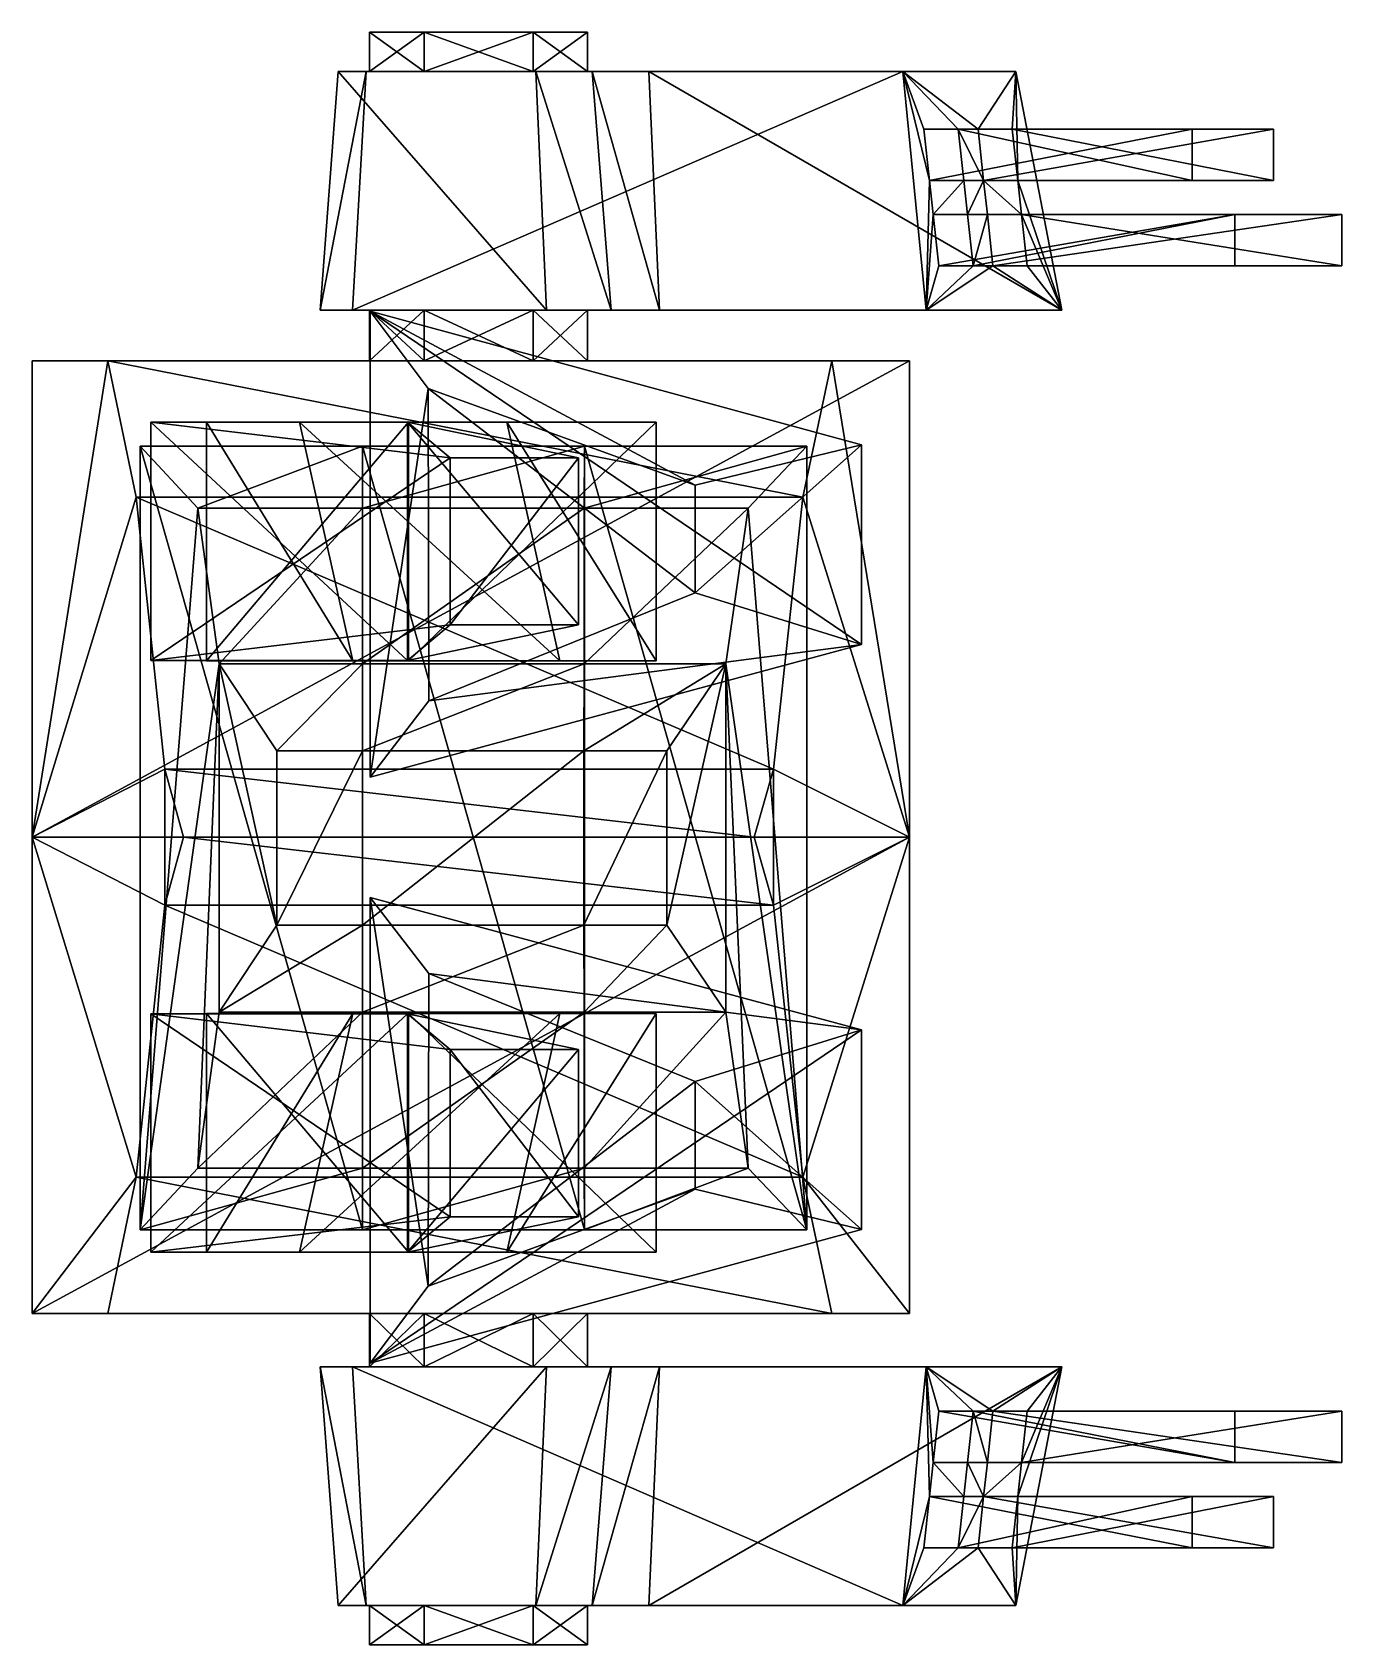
# Model space of a CAD drawing. Extents: x -37 to 55, y -67 to 47.
import ezdxf

# ---------------------------------------------------------------- set-up
doc = ezdxf.new("R2010")
doc.units = 0
doc.layers.add('LOWER_BODY', color=1, linetype='CONTINUOUS')
doc.layers.add('UPPERBODY', color=3, linetype='CONTINUOUS')

msp = doc.modelspace()

# ---------------------------------------------------------------- meshes
at = {"layer": 'LOWER_BODY'}
mesh = msp.add_polyface(dxfattribs=at)
corners = [(17.487438, -37.828526, -4.396046), (17.487444, 17.651478, -4.396044), (13.312342, 13.271477, -19.841713), (11.746683, 2.248479, -25.633841), (7.571589, -3.920022, -41.079491), (7.571589, -16.257023, -41.079491), (11.746684, -22.425529, -25.633839), (13.312343, -33.448521, -19.841707), (1.744541, -37.828526, -4.39397), (1.744547, 17.65148, -4.39397), (1.718332, 13.271475, -20.393951), (1.70849, 2.248474, -26.393946), (1.682276, -3.920022, -42.393913), (1.682281, -16.257025, -42.393913), (1.708491, -22.425529, -26.393944), (1.718318, -33.448524, -20.393946), (-13.982926, -37.828529, -4.39397), (-13.98292, 17.651478, -4.39397), (-13.982924, 13.271477, -20.39397), (-13.98293, 2.248477, -26.393976), (-13.982935, -3.920024, -42.393967), (-13.982938, -16.257027, -42.393963), (-13.98293, -22.425524, -26.393974), (-13.98293, -33.448524, -20.393969), (-29.725525, -37.828529, -4.39594), (-29.725519, 17.651478, -4.39594), (-25.655188, 13.271475, -19.869545), (-24.128817, 2.248476, -25.672152), (-20.058487, -3.920024, -41.145744), (-20.058493, -16.257027, -41.145741), (-24.12882, -22.425524, -25.67215), (-25.655193, -33.448524, -19.869541), (-18.435688, 19.349867, -31.121769), (-3.773821, 19.349867, -20.185675), (6.820138, 19.349867, -26.424538), (-10.733597, 19.349861, -68.682976), (-25.019522, 19.349854, -62.104603), (-14.668742, 2.460114, -37.646305), (-0.006874, 2.460116, -26.710207), (6.820139, 2.460116, -26.424538), (-10.733597, 2.460112, -68.682976), (-25.019522, 2.460112, -62.104603), (-10.796187, 19.359478, -68.93972), (1.314218, 16.83963, -101.03968), (-7.768584, 16.83963, -101.03968), (-28.961777, 19.359478, -64.659721), (-10.796187, 2.469704, -68.93972), (1.314218, 5.016805, -101.03968), (-7.768584, 5.016805, -101.03968), (-28.961777, 2.469723, -64.659721), (9.58001, 7.269086, -101.17765), (9.58001, 14.904175, -101.17765), (-9.342319, 21.747887, -101.17765), (-9.286853, -0.365998, -101.177658), (21.34708, 3.622705, -109.725044), (21.34708, 17.759186, -109.725044), (-13.44495, 27.203981, -109.725052), (-13.44495, -5.766685, -109.725052), (-18.435686, -39.401291, -31.121771), (-3.773817, -39.401291, -20.185677), (6.820141, -39.401291, -26.424541), (-10.733595, -39.401283, -68.682983), (-25.01952, -39.401283, -62.104607), (-14.66874, -22.511539, -37.646305), (-0.006873, -22.511539, -26.710213), (6.820141, -22.511541, -26.424541), (-10.733595, -22.511536, -68.682983), (-25.01952, -22.511536, -62.104607), (-10.796187, -39.4109, -68.93972), (1.314218, -36.891052, -101.03968), (-7.768584, -36.891052, -101.03968), (-28.961777, -39.4109, -64.659721), (-10.796187, -22.521128, -68.93972), (1.314218, -25.068228, -101.03968), (-7.768584, -25.068228, -101.03968), (-28.961777, -22.521145, -64.659721), (9.58001, -27.320509, -101.17765), (9.58001, -34.955597, -101.17765), (-9.342319, -41.799309, -101.17765), (-9.286853, -19.685425, -101.177658), (21.34708, -23.674128, -109.725044), (21.34708, -37.810608, -109.725044), (-13.44495, -47.255402, -109.725052), (-13.44495, -14.284737, -109.725052)]
mesh.append_faces([[corners[k] for k in face] for face in [(0, 9, 8), (1, 10, 9), (2, 11, 10), (3, 12, 11), (4, 13, 12), (5, 14, 13), (6, 15, 14), (7, 8, 15), (8, 17, 16), (9, 18, 17), (10, 19, 18), (11, 20, 19), (12, 21, 20), (13, 22, 21), (14, 23, 22), (15, 16, 23), (16, 25, 24), (17, 26, 25), (18, 27, 26), (19, 28, 27), (20, 29, 28), (21, 30, 29), (22, 31, 30), (23, 24, 31), (29, 27, 28), (34, 32, 33), (44, 42, 43), (54, 56, 55), (58, 64, 63), (59, 65, 64), (60, 66, 65), (61, 67, 66), (62, 63, 67), (65, 63, 64), (68, 73, 72), (69, 74, 73), (70, 75, 74), (71, 72, 75), (74, 72, 73), (76, 78, 77), (76, 81, 80), (77, 82, 81), (78, 83, 82), (79, 80, 83)]], dxfattribs={"vtx0": -1})
mesh.append_faces([[corners[k] for k in face] for face in [(3, 0, 7), (3, 7, 6), (3, 6, 5), (24, 26, 27), (34, 36, 32), (65, 67, 63)]], dxfattribs={"vtx0": -1, "vtx2": -1})
mesh.append_faces([[corners[k] for k in face] for face in [(4, 3, 5), (37, 38, 32), (38, 39, 33), (39, 40, 34), (40, 41, 35), (41, 37, 36), (38, 37, 39), (46, 47, 42), (47, 48, 43), (48, 49, 44), (49, 46, 45), (47, 46, 48), (51, 52, 50), (54, 55, 50), (55, 56, 51), (56, 57, 52), (57, 54, 53), (59, 58, 60), (69, 68, 70), (81, 82, 80)]], dxfattribs={"vtx1": -1})
mesh.append_faces([[corners[k] for k in face] for face in [(3, 2, 0), (31, 24, 27), (30, 31, 27), (29, 30, 27), (37, 41, 39), (58, 62, 60)]], dxfattribs={"vtx1": -1, "vtx2": -1})
mesh.append_faces([[corners[k] for k in face] for face in [(2, 1, 0), (0, 1, 9), (1, 2, 10), (2, 3, 11), (3, 4, 12), (4, 5, 13), (5, 6, 14), (6, 7, 15), (7, 0, 8), (8, 9, 17), (9, 10, 18), (10, 11, 19), (11, 12, 20), (12, 13, 21), (13, 14, 22), (14, 15, 23), (15, 8, 16), (16, 17, 25), (17, 18, 26), (18, 19, 27), (19, 20, 28), (20, 21, 29), (21, 22, 30), (22, 23, 31), (23, 16, 24), (24, 25, 26), (34, 35, 36), (38, 33, 32), (39, 34, 33), (40, 35, 34), (41, 36, 35), (37, 32, 36), (41, 40, 39), (44, 45, 42), (47, 43, 42), (48, 44, 43), (49, 45, 44), (46, 42, 45), (46, 49, 48), (52, 53, 50), (55, 51, 50), (56, 52, 51), (57, 53, 52), (54, 50, 53), (54, 57, 56), (62, 61, 60), (58, 59, 64), (59, 60, 65), (60, 61, 66), (61, 62, 67), (62, 58, 63), (65, 66, 67), (68, 71, 70), (68, 69, 73), (69, 70, 74), (70, 71, 75), (71, 68, 72), (74, 75, 72), (76, 79, 78), (76, 77, 81), (77, 78, 82), (78, 79, 83), (79, 76, 80), (82, 83, 80)]], dxfattribs={"vtx2": -1})
at = {"layer": 'UPPERBODY'}
mesh = msp.add_polyface(dxfattribs=at)
corners = [(-5.763844, 46.956017, 5.03688), (1.955835, 46.956017, 5.036878), (-1.904005, 46.956013, -1.648559), (-1.904001, 46.956017, 11.722316), (-9.623678, 46.956017, 11.722321), (-13.483522, 46.956017, 5.036887), (-9.623692, 46.956013, -1.648554), (1.955835, 44.180069, 5.036878), (-1.904005, 44.180065, -1.648559), (-1.904001, 44.180069, 11.722317), (-9.623678, 44.180069, 11.722322), (-13.483522, 44.180069, 5.036887), (-9.623692, 44.180065, -1.648554), (2.285637, 44.180065, -9.931278), (6.285637, 44.180058, -13.931277), (-13.714363, 44.180061, -29.931274), (2.285637, 44.180054, 22.068722), (-15.714363, 44.180054, 22.068722), (-1.714363, 44.180065, 26.068722), (-0.945457, 27.290319, 33.985344), (-16.975449, 27.290319, 29.405331), (3.634537, 27.290319, 29.405331), (3.634537, 27.29031, -8.482581), (7.037933, 27.290312, -11.818221), (-14.685455, 27.290312, -30.720184), (24.285637, 44.180061, -25.931274), (-1.904001, 27.290318, 11.722318)]
mesh.append_faces([[corners[k] for k in face] for face in [(3, 7, 1), (4, 9, 3), (5, 10, 4), (6, 11, 5), (2, 12, 6), (16, 17, 18)]], dxfattribs={"vtx0": -1})
mesh.append_faces([[corners[k] for k in face] for face in [(9, 17, 16), (26, 21, 20), (12, 13, 15)]], dxfattribs={"vtx0": -1, "vtx1": -1, "vtx2": -1})
mesh.append_faces([[corners[k] for k in face] for face in [(0, 1, 2), (0, 3, 1), (0, 4, 3), (0, 5, 4), (0, 6, 5), (0, 2, 6), (7, 16, 13), (16, 7, 9), (11, 15, 17), (15, 11, 12)]], dxfattribs={"vtx0": -1, "vtx2": -1})
mesh.append_faces([[corners[k] for k in face] for face in [(7, 8, 1), (2, 1, 8), (9, 7, 3), (10, 9, 4), (12, 11, 6), (20, 19, 17), (19, 21, 18), (21, 22, 16), (22, 23, 13), (24, 20, 15), (19, 20, 21)]], dxfattribs={"vtx1": -1})
mesh.append_faces([[corners[k] for k in face] for face in [(13, 14, 15), (8, 7, 13), (9, 10, 17), (10, 11, 17), (12, 8, 13)]], dxfattribs={"vtx1": -1, "vtx2": -1})
mesh.append_faces([[corners[k] for k in face] for face in [(5, 11, 10), (2, 8, 12), (19, 18, 17), (21, 16, 18), (22, 13, 16), (23, 14, 13), (24, 15, 25), (20, 17, 15)]], dxfattribs={"vtx2": -1})
mesh = msp.add_polyface(dxfattribs=at)
corners = [(26.163565, 36.465614, -24.378256), (25.767122, 40.095383, -24.378258), (44.767109, 40.095383, -24.378258), (44.767109, 36.465614, -24.378256), (28.583443, 36.465599, -20.748487), (44.767109, 40.095367, -20.748489), (28.186975, 40.095367, -20.748489), (6.285637, 44.180058, -13.931277), (32.285637, 44.180065, -13.931277), (24.285637, 44.180061, -25.931274), (-13.714363, 44.180061, -29.931274), (35.5425, 27.290316, -11.814658), (7.037933, 27.290312, -11.818221), (25.936424, 27.290312, -26.222122), (-14.685455, 27.290312, -30.720184), (29.598528, 40.095387, -18.631126), (32.018517, 40.095387, -15.001363), (32.415161, 36.465618, -15.001362), (30.656107, 30.41601, -18.631126), (33.076229, 30.41601, -15.001362), (29.995037, 36.465618, -18.631124), (32.679588, 34.04578, -15.001362), (30.259464, 34.04578, -18.631126), (28.583443, 36.465607, -20.748487), (28.583443, 36.465599, -20.748487), (26.427856, 34.045776, -24.378258), (26.824297, 30.416014, -24.378258), (29.24437, 30.416014, -20.748489), (29.24437, 30.416014, -20.748489), (28.847734, 34.045761, -20.748489), (24.744396, -10.025589, -3.34909), (24.744375, 23.686413, -3.349092), (19.246296, 23.686415, 13.254998), (17.184517, 14.054415, 19.481533), (15.122746, -5.209588, 25.708063), (-1.904005, 23.686413, -1.648557), (1.955835, 23.686413, 5.03688), (-1.904001, 23.686413, 11.722318)]
mesh.append_faces([[corners[k] for k in face] for face in [(5, 1, 6)]], dxfattribs={"vtx0": -1})
mesh.append_faces([[corners[k] for k in face] for face in [(16, 8, 17), (15, 8, 16), (19, 11, 18), (6, 20, 23), (23, 20, 24), (1, 9, 6), (4, 25, 0), (27, 13, 26), (29, 22, 28), (25, 4, 29), (37, 32, 36)]], dxfattribs={"vtx0": -1, "vtx1": -1})
mesh.append_faces([[corners[k] for k in face] for face in [(6, 9, 15), (13, 0, 25), (27, 18, 13), (20, 22, 29), (20, 29, 4)]], dxfattribs={"vtx0": -1, "vtx1": -1, "vtx2": -1})
mesh.append_faces([[corners[k] for k in face] for face in [(7, 9, 10), (15, 9, 8), (18, 11, 13), (20, 21, 22), (0, 13, 9), (13, 25, 26), (30, 32, 33), (30, 33, 34), (32, 35, 36)]], dxfattribs={"vtx0": -1, "vtx2": -1})
mesh.append_faces([[corners[k] for k in face] for face in [(0, 3, 4), (12, 11, 7), (13, 14, 9)]], dxfattribs={"vtx1": -1})
mesh.append_faces([[corners[k] for k in face] for face in [(14, 13, 12), (20, 17, 21), (1, 0, 9), (4, 24, 20), (15, 20, 6), (27, 28, 18), (22, 18, 28), (32, 31, 35)]], dxfattribs={"vtx1": -1, "vtx2": -1})
mesh.append_faces([[corners[k] for k in face] for face in [(0, 1, 2), (7, 8, 9), (11, 8, 7), (13, 11, 12), (30, 31, 32)]], dxfattribs={"vtx2": -1})
mesh = msp.add_polyface(dxfattribs=at)
corners = [(47.791908, 30.41601, -20.748489), (47.791908, 30.41601, -24.378258), (47.791916, 34.045776, -24.378258), (47.791916, 34.045761, -20.748489), (26.824297, 30.416014, -24.378258), (26.427856, 34.045776, -24.378258), (29.24437, 30.416014, -20.748489), (29.24437, 30.416014, -20.748489), (28.847734, 34.045761, -20.748489), (44.767109, 36.465599, -20.748487), (44.767109, 36.465614, -24.378256), (44.767109, 40.095383, -24.378258), (44.767109, 40.095367, -20.748489), (26.163565, 36.465614, -24.378256), (25.767122, 40.095383, -24.378258), (28.583443, 36.465599, -20.748487), (28.186975, 40.095367, -20.748489), (28.583443, 36.465607, -20.748487), (28.583443, 36.465599, -20.748487), (55.35392, 30.416006, -15.001362), (55.35392, 30.416006, -18.631126), (55.35392, 34.045773, -18.631126), (55.35392, 34.045773, -15.001362), (30.656107, 30.41601, -18.631126), (30.259464, 34.04578, -18.631126), (33.076229, 30.41601, -15.001362), (32.679588, 34.04578, -15.001362), (50.51424, 36.465618, -15.001362), (50.51424, 36.465618, -18.631124), (50.514236, 40.095387, -18.631126), (50.514236, 40.095387, -15.001363), (29.995037, 36.465618, -18.631124), (29.598528, 40.095387, -18.631126), (32.415161, 36.465618, -15.001362), (32.018517, 40.095387, -15.001363), (32.285637, 44.180065, -13.931277), (35.5425, 27.290316, -11.814658)]
mesh.append_faces([[corners[k] for k in face] for face in [(3, 5, 8), (9, 18, 15)]], dxfattribs={"vtx0": -1})
mesh.append_faces([[corners[k] for k in face] for face in [(3, 7, 0)]], dxfattribs={"vtx0": -1, "vtx1": -1})
mesh.append_faces([[corners[k] for k in face] for face in [(36, 26, 33)]], dxfattribs={"vtx0": -1, "vtx1": -1, "vtx2": -1})
mesh.append_faces([[corners[k] for k in face] for face in [(9, 16, 17), (9, 17, 18), (33, 35, 36)]], dxfattribs={"vtx0": -1, "vtx2": -1})
mesh.append_faces([[corners[k] for k in face] for face in [(3, 0, 2), (1, 4, 2), (4, 1, 6), (0, 6, 1), (12, 9, 11), (10, 13, 11), (9, 15, 10), (12, 16, 9), (22, 19, 21), (20, 23, 21), (23, 20, 25), (19, 25, 20), (22, 26, 19), (30, 27, 29), (28, 31, 29), (27, 33, 28), (33, 27, 34), (30, 34, 27)]], dxfattribs={"vtx1": -1})
mesh.append_faces([[corners[k] for k in face] for face in [(25, 26, 36)]], dxfattribs={"vtx1": -1, "vtx2": -1})
mesh.append_faces([[corners[k] for k in face] for face in [(0, 1, 2), (4, 5, 2), (3, 2, 5), (7, 6, 0), (3, 8, 7), (9, 10, 11), (12, 11, 14), (19, 20, 21), (23, 24, 21), (22, 21, 24), (26, 25, 19), (24, 26, 22), (27, 28, 29), (31, 32, 29), (30, 29, 32), (33, 31, 28), (32, 34, 30)]], dxfattribs={"vtx2": -1})
mesh = msp.add_polyface(dxfattribs=at)
corners = [(-14.685455, 27.290312, -30.720184), (7.037933, 27.290312, -11.818221), (3.634537, 27.29031, -8.482581), (1.955835, 27.29031, 5.036879), (3.634537, 27.290319, 29.405331), (-1.904005, 27.29031, -1.648557), (-1.904001, 27.290318, 11.722318), (-16.975449, 27.290319, 29.405331), (-9.623678, 27.290318, 11.722322), (-13.483522, 27.290318, 5.036889), (-9.623692, 27.290318, -1.648552), (-1.904005, 23.686413, -1.648557), (1.955835, 23.686413, 5.03688), (-9.623692, 23.686413, -1.648552), (-1.904001, 23.686413, 11.722318), (-9.623678, 23.686413, 11.722322), (-13.483522, 23.686413, 5.036889), (13.748227, -10.02559, 29.859083), (15.122746, -5.209588, 25.708063), (-27.988407, -5.209585, 25.760674), (-26.648365, -10.025586, 29.919205), (17.184517, 14.054415, 19.481533), (-29.99844, 14.054413, 19.522886), (19.246296, 23.686415, 13.254998), (-32.008484, 23.686411, 13.285085), (24.744375, 23.686413, -3.349092), (24.744396, -10.025589, -3.34909), (-37.368591, -10.025589, -3.349036), (-37.368607, 23.686413, -3.349039), (-27.988377, -14.841582, 25.760677)]
mesh.append_faces([[corners[k] for k in face] for face in [(3, 11, 5), (5, 13, 10), (12, 6, 14), (16, 10, 13), (17, 19, 20), (18, 22, 19), (21, 24, 22), (25, 27, 28)]], dxfattribs={"vtx0": -1})
mesh.append_faces([[corners[k] for k in face] for face in [(6, 7, 8), (16, 24, 15), (13, 28, 16)]], dxfattribs={"vtx0": -1, "vtx1": -1})
mesh.append_faces([[corners[k] for k in face] for face in [(5, 0, 2), (29, 19, 27)]], dxfattribs={"vtx0": -1, "vtx1": -1, "vtx2": -1})
mesh.append_faces([[corners[k] for k in face] for face in [(0, 1, 2), (3, 2, 4), (9, 7, 0), (0, 5, 10), (25, 13, 11), (24, 14, 15)]], dxfattribs={"vtx0": -1, "vtx2": -1})
mesh.append_faces([[corners[k] for k in face] for face in [(16, 15, 9)]], dxfattribs={"vtx1": -1})
mesh.append_faces([[corners[k] for k in face] for face in [(3, 5, 2), (6, 3, 4), (9, 8, 7), (10, 9, 0), (22, 24, 27), (19, 22, 27), (25, 28, 13), (24, 23, 14), (28, 24, 16)]], dxfattribs={"vtx1": -1, "vtx2": -1})
mesh.append_faces([[corners[k] for k in face] for face in [(3, 12, 11), (12, 3, 6), (5, 11, 13), (14, 6, 8), (8, 15, 14), (15, 8, 9), (16, 9, 10), (17, 18, 19), (18, 21, 22), (21, 23, 24), (25, 26, 27), (24, 28, 27), (29, 20, 19)]], dxfattribs={"vtx2": -1})
mesh = msp.add_polyface(dxfattribs=at)
corners = [(47.791916, -54.285389, -24.378242), (47.791908, -50.655621, -24.378242), (47.791908, -50.655632, -20.748474), (47.791916, -54.2854, -20.748474), (26.824297, -50.655624, -24.378242), (26.427856, -54.285393, -24.378242), (29.24437, -50.655636, -20.748474), (29.24437, -50.655636, -20.748474), (28.847734, -54.285404, -20.748474), (55.35392, -54.285378, -18.631111), (55.35392, -50.655609, -18.631111), (55.35392, -50.655609, -15.001347), (55.35392, -54.285378, -15.001347), (30.656107, -50.655613, -18.631111), (30.259464, -54.285381, -18.631111), (33.076229, -50.655613, -15.001347), (32.679588, -54.285381, -15.001347), (6.285637, -64.419662, -13.931258), (35.5425, -47.529919, -11.814645), (7.037933, -47.529915, -11.818208), (24.285637, -64.41967, -25.931263), (-14.685455, -47.529922, -30.720169), (25.936424, -47.529922, -26.222107), (32.415161, -56.705223, -15.001345), (26.163565, -56.705231, -24.378241), (15.122746, -5.209588, 25.708063), (13.748227, -10.02559, 29.859083), (15.122748, -14.841582, 25.708061), (24.744396, -10.025589, -3.34909), (17.18453, -34.105595, 19.481531), (24.744385, -43.737591, -3.349087), (19.246307, -43.737595, 13.255004), (1.955835, -43.737595, 5.036892), (-1.904005, -43.737591, -1.648544), (-1.904001, -43.737595, 11.72233)]
mesh.append_faces([[corners[k] for k in face] for face in [(0, 2, 3), (0, 4, 1), (6, 1, 4), (1, 6, 2), (9, 11, 12), (9, 13, 10), (15, 10, 13), (10, 15, 11), (11, 16, 12), (17, 18, 19), (20, 21, 22)]], dxfattribs={"vtx0": -1})
mesh.append_faces([[corners[k] for k in face] for face in [(2, 7, 3), (13, 18, 15), (4, 22, 6), (7, 14, 8), (32, 31, 34)]], dxfattribs={"vtx0": -1, "vtx1": -1})
mesh.append_faces([[corners[k] for k in face] for face in [(23, 16, 18), (5, 24, 22), (22, 13, 6), (28, 25, 27)]], dxfattribs={"vtx0": -1, "vtx1": -1, "vtx2": -1})
mesh.append_faces([[corners[k] for k in face] for face in [(18, 16, 15), (13, 7, 6), (7, 13, 14), (28, 27, 29), (30, 32, 33)]], dxfattribs={"vtx0": -1, "vtx2": -1})
mesh.append_faces([[corners[k] for k in face] for face in [(8, 5, 3), (31, 30, 29)]], dxfattribs={"vtx1": -1})
mesh.append_faces([[corners[k] for k in face] for face in [(22, 18, 13), (4, 5, 22), (30, 28, 29), (30, 31, 32)]], dxfattribs={"vtx1": -1, "vtx2": -1})
mesh.append_faces([[corners[k] for k in face] for face in [(0, 1, 2), (0, 5, 4), (5, 0, 3), (2, 6, 7), (7, 8, 3), (9, 10, 11), (9, 14, 13), (14, 9, 12), (11, 15, 16), (12, 16, 14), (19, 18, 22), (25, 26, 27)]], dxfattribs={"vtx2": -1})
mesh = msp.add_polyface(dxfattribs=at)
corners = [(7.037933, -47.529915, -11.818208), (25.936424, -47.529922, -26.222107), (-14.685455, -47.529922, -30.720169), (3.634537, -47.529911, -8.482568), (3.634537, -47.529907, 29.405346), (-16.975449, -47.529907, 29.405346), (-0.945457, -47.529907, 33.985359), (1.955835, -47.529911, 5.036893), (-1.904005, -47.529911, -1.648543), (-1.904001, -47.529915, 11.722331), (-9.623678, -47.529915, 11.722336), (-13.483522, -47.529915, 5.036903), (-9.623692, -47.529915, -1.648538), (1.955835, -43.737595, 5.036892), (-1.904005, -43.737591, -1.648544), (-9.623692, -43.737591, -1.648539), (-1.904001, -43.737595, 11.72233), (-9.623678, -43.737595, 11.722335), (-13.483522, -43.737595, 5.036902), (19.246307, -43.737595, 13.255004), (17.18453, -34.105595, 19.481531), (-29.99844, -34.105595, 19.522882), (-32.008476, -43.737595, 13.285089), (15.122748, -14.841582, 25.708061), (-27.988377, -14.841582, 25.760677), (13.748227, -10.02559, 29.859083), (-26.648365, -10.025586, 29.919205), (24.744396, -10.025589, -3.34909), (24.744385, -43.737591, -3.349087), (-37.368591, -43.737591, -3.349033), (-37.368591, -10.025589, -3.349036)]
mesh.append_faces([[corners[k] for k in face] for face in [(4, 5, 6), (7, 14, 13), (14, 7, 8), (8, 15, 14), (15, 8, 12), (10, 16, 17), (19, 21, 22), (20, 24, 21), (23, 26, 24), (27, 29, 30), (21, 29, 22)]], dxfattribs={"vtx0": -1})
mesh.append_faces([[corners[k] for k in face] for face in [(10, 5, 9), (17, 22, 18), (18, 22, 15)]], dxfattribs={"vtx0": -1, "vtx1": -1})
mesh.append_faces([[corners[k] for k in face] for face in [(3, 2, 8), (5, 4, 9)]], dxfattribs={"vtx0": -1, "vtx1": -1, "vtx2": -1})
mesh.append_faces([[corners[k] for k in face] for face in [(0, 1, 2), (3, 8, 7), (4, 7, 9), (5, 10, 11), (2, 11, 12), (21, 30, 29), (29, 14, 15), (15, 22, 29)]], dxfattribs={"vtx0": -1, "vtx2": -1})
mesh.append_faces([[corners[k] for k in face] for face in [(7, 13, 9), (16, 9, 13), (9, 16, 10), (10, 17, 11), (11, 18, 12)]], dxfattribs={"vtx1": -1})
mesh.append_faces([[corners[k] for k in face] for face in [(3, 0, 2), (4, 3, 7), (2, 5, 11), (12, 8, 2), (21, 24, 30), (29, 28, 14), (19, 22, 16), (17, 16, 22)]], dxfattribs={"vtx1": -1, "vtx2": -1})
mesh.append_faces([[corners[k] for k in face] for face in [(17, 18, 11), (18, 15, 12), (19, 20, 21), (20, 23, 24), (23, 25, 26), (27, 28, 29)]], dxfattribs={"vtx2": -1})
mesh = msp.add_polyface(dxfattribs=at)
corners = [(-1.904005, -67.195618, -1.648538), (1.955835, -67.195618, 5.036898), (-5.763844, -67.195618, 5.0369), (-1.904001, -67.195618, 11.722337), (-9.623678, -67.195618, 11.722342), (-13.483522, -67.195618, 5.036907), (-9.623692, -67.195618, -1.648533), (1.955835, -64.41967, 5.036898), (-1.904005, -64.41967, -1.648539), (-1.904001, -64.41967, 11.722336), (-9.623678, -64.41967, 11.722341), (-13.483522, -64.41967, 5.036907), (-9.623692, -64.41967, -1.648534), (-13.714363, -64.41967, -29.931263), (24.285637, -64.41967, -25.931263), (6.285637, -64.419662, -13.931258), (2.285637, -64.41967, -9.931259), (-1.714363, -64.419662, 26.068733), (-15.714363, -64.41967, 22.068733), (2.285637, -64.41967, 22.068733), (-0.945457, -47.529907, 33.985359), (-16.975449, -47.529907, 29.405346), (3.634537, -47.529907, 29.405346), (3.634537, -47.529911, -8.482568), (7.037933, -47.529915, -11.818208), (-14.685455, -47.529922, -30.720169)]
mesh.append_faces([[corners[k] for k in face] for face in [(1, 8, 7), (8, 1, 0), (3, 7, 9), (4, 9, 10), (6, 11, 12), (18, 20, 21), (17, 22, 20), (19, 23, 22), (16, 24, 23), (13, 21, 25)]], dxfattribs={"vtx0": -1})
mesh.append_faces([[corners[k] for k in face] for face in [(19, 18, 9), (13, 16, 12)]], dxfattribs={"vtx0": -1, "vtx1": -1, "vtx2": -1})
mesh.append_faces([[corners[k] for k in face] for face in [(13, 15, 16), (16, 7, 8), (18, 10, 9), (18, 11, 10), (16, 8, 12)]], dxfattribs={"vtx0": -1, "vtx2": -1})
mesh.append_faces([[corners[k] for k in face] for face in [(1, 7, 3), (3, 9, 4), (4, 10, 5), (5, 11, 6), (6, 12, 0), (17, 18, 19)]], dxfattribs={"vtx1": -1})
mesh.append_faces([[corners[k] for k in face] for face in [(0, 1, 2), (1, 3, 2), (3, 4, 2), (4, 5, 2), (5, 6, 2), (6, 0, 2), (13, 14, 15), (16, 19, 7), (9, 7, 19), (18, 13, 11), (12, 11, 13)]], dxfattribs={"vtx1": -1, "vtx2": -1})
mesh.append_faces([[corners[k] for k in face] for face in [(10, 11, 5), (12, 8, 0), (18, 17, 20), (17, 19, 22), (19, 16, 23), (16, 15, 24), (14, 13, 25), (13, 18, 21)]], dxfattribs={"vtx2": -1})
mesh = msp.add_polyface(dxfattribs=at)
corners = [(44.767109, -60.334995, -24.378239), (44.767109, -56.705227, -24.378241), (44.767109, -56.705238, -20.748472), (44.767109, -60.335007, -20.74847), (26.163565, -56.705231, -24.378241), (25.767122, -60.334999, -24.378239), (28.583443, -56.705242, -20.748472), (28.583443, -56.705246, -20.748472), (28.186975, -60.335011, -20.74847), (28.583443, -56.705242, -20.748472), (50.514236, -60.334988, -18.631107), (50.51424, -56.705219, -18.631109), (50.51424, -56.705219, -15.001345), (50.514236, -60.334988, -15.001344), (29.995037, -56.705223, -18.631109), (29.598528, -60.334991, -18.631107), (32.415161, -56.705223, -15.001345), (32.018517, -60.334991, -15.001344), (24.285637, -64.41967, -25.931263), (32.285637, -64.41967, -13.931258), (6.285637, -64.419662, -13.931258), (35.5425, -47.529919, -11.814645), (32.679588, -54.285381, -15.001347), (30.259464, -54.285381, -18.631111), (25.936424, -47.529922, -26.222107), (26.427856, -54.285393, -24.378242), (28.847734, -54.285404, -20.748474)]
mesh.append_faces([[corners[k] for k in face] for face in [(0, 2, 3), (0, 4, 1), (6, 1, 4), (1, 6, 2), (2, 8, 3), (10, 12, 13), (10, 14, 11), (11, 16, 12), (17, 12, 16), (12, 17, 13)]], dxfattribs={"vtx0": -1})
mesh.append_faces([[corners[k] for k in face] for face in [(16, 19, 17), (17, 19, 15), (7, 14, 8), (9, 14, 7), (8, 18, 5), (4, 25, 6), (26, 6, 25)]], dxfattribs={"vtx0": -1, "vtx1": -1})
mesh.append_faces([[corners[k] for k in face] for face in [(15, 18, 8), (26, 23, 14), (6, 26, 14)]], dxfattribs={"vtx0": -1, "vtx1": -1, "vtx2": -1})
mesh.append_faces([[corners[k] for k in face] for face in [(22, 16, 14), (18, 4, 5), (14, 9, 6), (8, 14, 15)]], dxfattribs={"vtx0": -1, "vtx2": -1})
mesh.append_faces([[corners[k] for k in face] for face in [(6, 9, 2), (8, 5, 3)]], dxfattribs={"vtx1": -1})
mesh.append_faces([[corners[k] for k in face] for face in [(7, 8, 2), (9, 7, 2), (19, 18, 15), (21, 19, 16), (23, 22, 14), (18, 24, 4)]], dxfattribs={"vtx1": -1, "vtx2": -1})
mesh.append_faces([[corners[k] for k in face] for face in [(0, 1, 2), (0, 5, 4), (5, 0, 3), (10, 11, 12), (10, 15, 14), (15, 10, 13), (11, 14, 16), (13, 17, 15), (18, 19, 20), (20, 19, 21)]], dxfattribs={"vtx2": -1})

doc.saveas('drawing.dxf')
